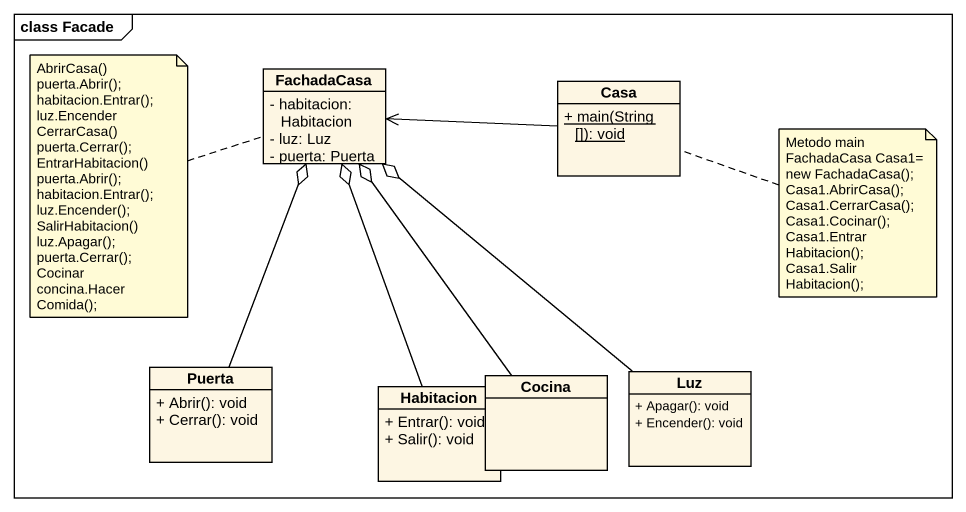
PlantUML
@startuml
mainframe class Facade
hide circle
hide empty members
skinparam classAttributeIconSize 0
class FachadaCasa {
  - habitacion: Habitacion
  - luz: Luz
  - puerta: Puerta
}
class Casa {
  {static} + main(String []): void
}
class Puerta {
  + Abrir(): void
  + Cerrar(): void
}
class Habitacion {
  + Entrar(): void
  + Salir(): void
}
class Cocina
class Luz {
  + Apagar(): void
  + Encender(): void
}
Casa -left-> FachadaCasa
Puerta -up-o FachadaCasa
Habitacion -up-o FachadaCasa
Cocina -up-o FachadaCasa
Luz -up-o FachadaCasa
note left of FachadaCasa
  AbrirCasa()
  puerta.Abrir();
  habitacion.Entrar();
  luz.Encender
  CerrarCasa()
  puerta.Cerrar();
  EntrarHabitacion()
  puerta.Abrir();
  habitacion.Entrar();
  luz.Encender();
  SalirHabitacion()
  luz.Apagar();
  puerta.Cerrar();
  Cocinar
  concina.HacerComida();
end note
note right of Casa
  Metodo main
  FachadaCasa Casa1= new FachadaCasa();
  Casa1.AbrirCasa();
  Casa1.CerrarCasa();
  Casa1.Cocinar();
  Casa1.EntrarHabitacion();
  Casa1.SalirHabitacion();
end note
@enduml
